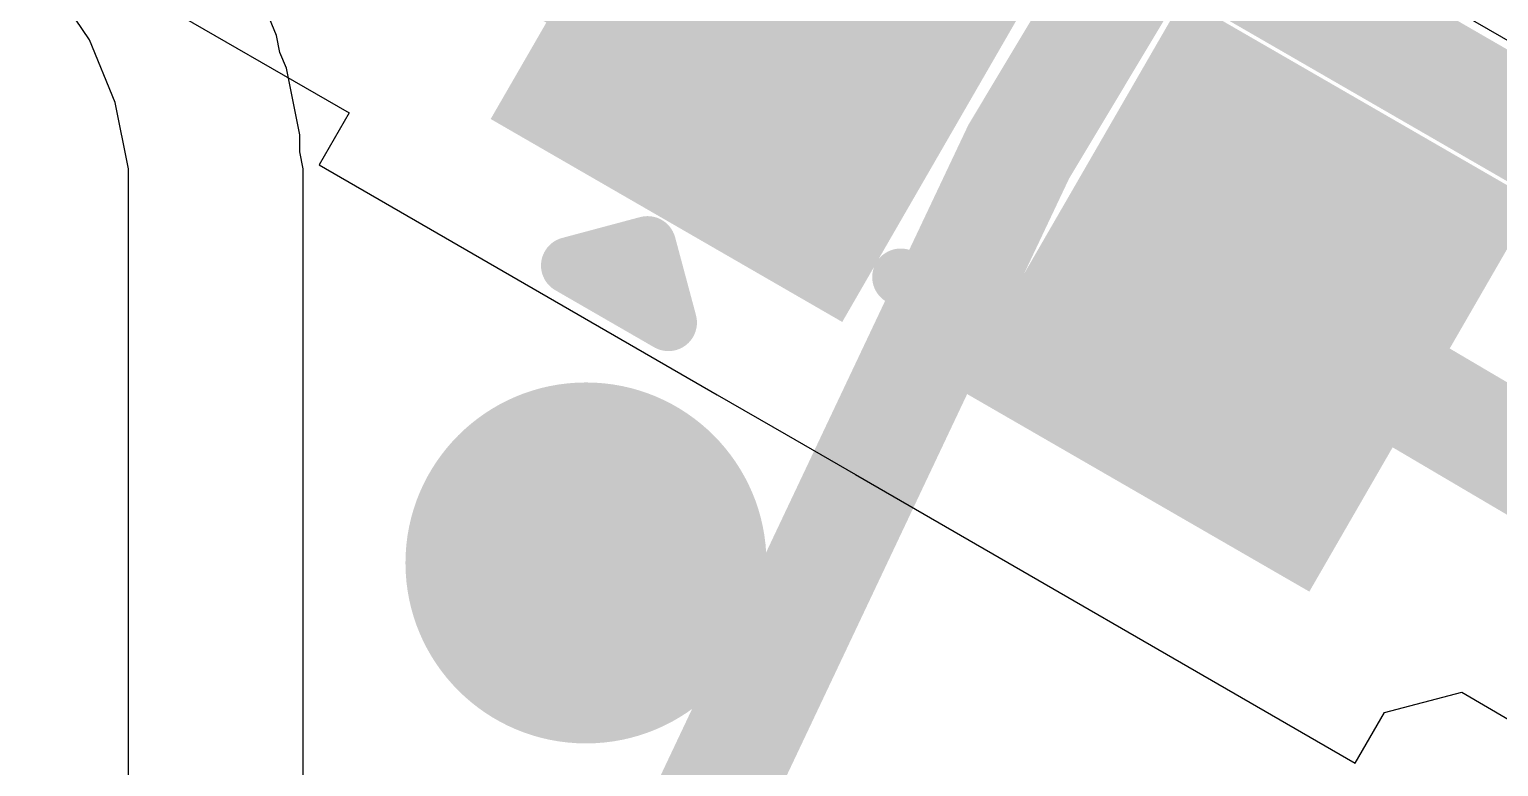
# Model space of a CAD drawing. Header units: inches. Extents: x -7 to 348, y -14 to 159.
# Drawn here: x 17.073 to 20.342, y 26.938 to 28.578 of the extents above; entities that cross this region are included whole.
import ezdxf

# ---------------------------------------------------------------- set-up
doc = ezdxf.new("R2010")
doc.units = ezdxf.units.IN
for name, color, linetype in [('Bottom Layer', 5, 'Continuous'), ('Bottom Solder', 6, 'Continuous'), ('Dimension', 6, 'Continuous'), ('Drill Drawing', 1, 'Continuous'), ('Fabrication', 76, 'Continuous'), ('Top Layer', 1, 'Continuous'), ('Top Overlay', 2, 'Continuous'), ('Top Paste', 8, 'Continuous'), ('Top Solder', 216, 'Continuous'), ('Via Holes', 16, 'Continuous')]:
    doc.layers.add(name, color=color, linetype=linetype)

msp = doc.modelspace()

# ---------------------------------------------------------------- hatches: boundary and pattern name
at = {"layer": 'Bottom Layer'}
h = msp.add_hatch(color=5, dxfattribs=at)
edge = h.paths.add_edge_path()
edge.add_arc((18.3115, 27.3907), 0.3, 0, 360)
at = {"layer": 'Bottom Solder'}
h = msp.add_hatch(color=6, dxfattribs=at)
edge = h.paths.add_edge_path()
edge.add_arc((18.3115, 27.3907), 0.4016, 0, 360)
at = {"layer": 'Top Layer'}
for points in [[(19.2445, 28.7585), (18.8445, 28.0657), (18.2383, 28.4157), (18.6383, 29.1085)], [(20.2837, 28.1585), (19.8837, 27.4657), (19.2775, 27.8157), (19.6775, 28.5085)]]:
    msp.add_hatch(color=1, dxfattribs=at).paths.add_polyline_path(points)
h = msp.add_hatch(color=1, dxfattribs=at)
edge = h.paths.add_edge_path()
edge.add_arc((18.3115, 27.3907), 0.3, 0, 360)
at = {"layer": 'Top Paste'}
for points in [[(19.2445, 28.7585), (18.8445, 28.0657), (18.2383, 28.4157), (18.6383, 29.1085)], [(20.2837, 28.1585), (19.8837, 27.4657), (19.2775, 27.8157), (19.6775, 28.5085)]]:
    msp.add_hatch(color=8, dxfattribs=at).paths.add_polyline_path(points)
at = {"layer": 'Top Solder'}
for points in [[(19.3833, 28.7957), (18.8817, 27.9269), (18.0995, 28.3785), (18.6011, 29.2473)], [(20.4225, 28.1957), (19.9209, 27.3269), (19.1387, 27.7785), (19.6403, 28.6473)]]:
    msp.add_hatch(color=216, dxfattribs=at).paths.add_polyline_path(points)
at = {"layer": 'Via Holes'}
h = msp.add_hatch(color=7, dxfattribs=at)
edge = h.paths.add_edge_path()
edge.add_arc((18.3115, 27.3907), 0.15, 0, 360)

# ---------------------------------------------------------------- linework, layer by layer
at = {"layer": 'Bottom Layer'}
for p, q in [((17.6232, 28.5643), (17.5655, 28.7034)), ((17.2067, 28.5546), (17.1229, 28.6797)), ((17.2644, 28.4155), (17.2067, 28.5546)), ((17.6307, 28.5267), (17.6232, 28.5643)), ((17.6453, 28.4913), (17.6307, 28.5267)), ((17.6747, 28.3436), (17.6453, 28.4913)), ((17.2938, 28.2678), (17.2644, 28.4155)), ((17.6748, 28.3053), (17.6747, 28.3436)), ((17.6822, 28.2678), (17.6748, 28.3053)), ((17.2937, 28.1925), (17.2938, 28.2678)), ((17.6822, 28.1925), (17.6822, 28.2678)), ((17.2938, 18.3596), (17.2937, 28.1925)), ((17.6822, 22.4071), (17.6822, 28.1925))]:
    msp.add_line(p, q, dxfattribs=at)
at = {"layer": 'Dimension'}
for points in [[(58.31, 19.467, 0.254, 0.254, 1), (13.31, 19.467, 0.254, 0.254, 1)], [(54.5603, 19.4669, 0.254, 0.254, 1), (17.0603, 19.4669, 0.254, 0.254, 1)]]:
    msp.add_lwpolyline(points, format="xyseb", close=True, dxfattribs=at)
msp.add_lwpolyline([(15.0437, 31.4566, 0.254, 0.254, 0), (58.3449, 6.4566, 0.254, 0.254, 0)], format="xyseb", dxfattribs=at)
at = {"layer": 'Drill Drawing'}
for points in [[(18.0575, 27.6447, 0.0508, 0.0508, 0), (18.5655, 27.6447, 0.0508, 0.0508, 0)], [(18.0575, 27.6447, 0.0508, 0.0508, 0), (18.3115, 27.1367, 0.0508, 0.0508, 0)], [(18.3115, 27.1367, 0.0508, 0.0508, 0), (18.5655, 27.6447, 0.0508, 0.0508, 0)]]:
    msp.add_lwpolyline(points, format="xyseb", dxfattribs=at)
for points in [[(18.0448, 27.6447, 0.0254, 0.0254, 1), (18.0702, 27.6447, 0.0254, 0.0254, 1)], [(18.0448, 27.6447, 0.0254, 0.0254, 1), (18.0702, 27.6447, 0.0254, 0.0254, 1)], [(18.5528, 27.6447, 0.0254, 0.0254, 1), (18.5782, 27.6447, 0.0254, 0.0254, 1)], [(18.5528, 27.6447, 0.0254, 0.0254, 1), (18.5782, 27.6447, 0.0254, 0.0254, 1)], [(18.2988, 27.1367, 0.0254, 0.0254, 1), (18.3242, 27.1367, 0.0254, 0.0254, 1)], [(18.2988, 27.1367, 0.0254, 0.0254, 1), (18.3242, 27.1367, 0.0254, 0.0254, 1)]]:
    msp.add_lwpolyline(points, format="xyseb", close=True, dxfattribs=at)
at = {"layer": 'Fabrication'}
for points in [[(53.1935, 31.3327, 0.0127, 0.0127, -1.1671), (15.6751, 13.587, 0.0127, 0.0127, 0)], [(53.1935, 31.3327, 0.0127, 0.0127, -1.1671), (15.6751, 13.587, 0.0127, 0.0127, 0)], [(53.1935, 31.3327, 0.0127, 0.0127, -1.1671), (15.6751, 13.587, 0.0127, 0.0127, 0)], [(53.1935, 31.3327, 0.0127, 0.0127, -1.1671), (15.6751, 13.587, 0.0127, 0.0127, 0)], [(15.6753, 25.513, 0.0127, 0.0127, -0.076993), (18.4232, 31.3254, 0.0127, 0.0127, 0)], [(15.6753, 25.513, 0.0127, 0.0127, -0.076993), (18.4232, 31.3254, 0.0127, 0.0127, 0)], [(15.6753, 25.513, 0.0127, 0.0127, -0.076993), (18.4232, 31.3254, 0.0127, 0.0127, 0)], [(15.6753, 25.513, 0.0127, 0.0127, -0.076993), (18.4232, 31.3254, 0.0127, 0.0127, 0)], [(54.5111, 31.1383, 0.0127, 0.0127, -1.205705), (14.1774, 15.55, 0.0127, 0.0127, 0)], [(54.5111, 31.1383, 0.0127, 0.0127, -1.205705), (14.1774, 15.55, 0.0127, 0.0127, 0)], [(14.1776, 23.55, 0.0127, 0.0127, -0.093151), (17.1059, 31.1308, 0.0127, 0.0127, 0)], [(14.1776, 23.55, 0.0127, 0.0127, -0.093151), (17.1059, 31.1308, 0.0127, 0.0127, 0)]]:
    msp.add_lwpolyline(points, format="xyseb", dxfattribs=at)
at = {"layer": 'Top Layer'}
for p, q in [((20.8042, 28.2979), (19.765, 28.8979)), ((17.0476, 28.8174), (17.7846, 28.3919)), ((17.7846, 28.3919), (17.7178, 28.2762)), ((17.7178, 28.2762), (18.6031, 27.7651)), ((18.6031, 27.7651), (18.7571, 27.6762)), ((18.7571, 27.6762), (18.911, 27.5873)), ((18.911, 27.5873), (20.0232, 26.9452)), ((20.0884, 27.0581), (20.2603, 27.1034)), ((20.2603, 27.1034), (21.0677, 26.6279)), ((20.0232, 26.9452), (20.0884, 27.0581))]:
    msp.add_line(p, q, dxfattribs=at)
for points in [[(14.2446, 13.1348, 2.032, 2.032, -0.267603), (19.4524, 34.998, 2.032, 2.032, 0)], [(17.6951, 29.1912, 0.508, 0.508, 0), (18.7414, 28.5871, 0.508, 0.508, 0)], [(19.7806, 27.9871, 0.254, 0.254, 0), (21.3305, 27.0741, 0.254, 0.254, 0)]]:
    msp.add_lwpolyline(points, format="xyseb", dxfattribs=at)
for points in [[(18.6144, 28.5871, 0.254, 0.254, 1), (18.8684, 28.5871, 0.254, 0.254, 1)], [(19.7171, 27.9871, 0.127, 0.127, 1), (19.8441, 27.9871, 0.127, 0.127, 1)]]:
    msp.add_lwpolyline(points, format="xyseb", close=True, dxfattribs=at)
at = {"layer": 'Top Overlay'}
for points in [[(18.275, 28.0525, 0.127, 0.127, 0), (18.4485, 28.0989, 0.127, 0.127, 0)], [(18.4485, 28.0989, 0.127, 0.127, 0), (18.495, 27.9255, 0.127, 0.127, 0)], [(18.275, 28.0525, 0.127, 0.127, 0), (18.495, 27.9255, 0.127, 0.127, 0)], [(19.0119, 28.0268, 0.127, 0.127, 0), (19.152, 27.9459, 0.127, 0.127, 0)]]:
    msp.add_lwpolyline(points, format="xyseb", dxfattribs=at)
for points in [[(18.4167, 28.0989, 0.0635, 0.0635, 1), (18.4802, 28.0989, 0.0635, 0.0635, 1)], [(18.4167, 28.0989, 0.0635, 0.0635, 1), (18.4802, 28.0989, 0.0635, 0.0635, 1)], [(18.2432, 28.0525, 0.0635, 0.0635, 1), (18.3067, 28.0525, 0.0635, 0.0635, 1)], [(18.2432, 28.0525, 0.0635, 0.0635, 1), (18.3067, 28.0525, 0.0635, 0.0635, 1)], [(18.9801, 28.0268, 0.0635, 0.0635, 1), (19.0436, 28.0268, 0.0635, 0.0635, 1)], [(18.4632, 27.9255, 0.0635, 0.0635, 1), (18.5267, 27.9255, 0.0635, 0.0635, 1)], [(18.4632, 27.9255, 0.0635, 0.0635, 1), (18.5267, 27.9255, 0.0635, 0.0635, 1)], [(19.1202, 27.9459, 0.0635, 0.0635, 1), (19.1837, 27.9459, 0.0635, 0.0635, 1)]]:
    msp.add_lwpolyline(points, format="xyseb", close=True, dxfattribs=at)

doc.saveas('drawing.dxf')
